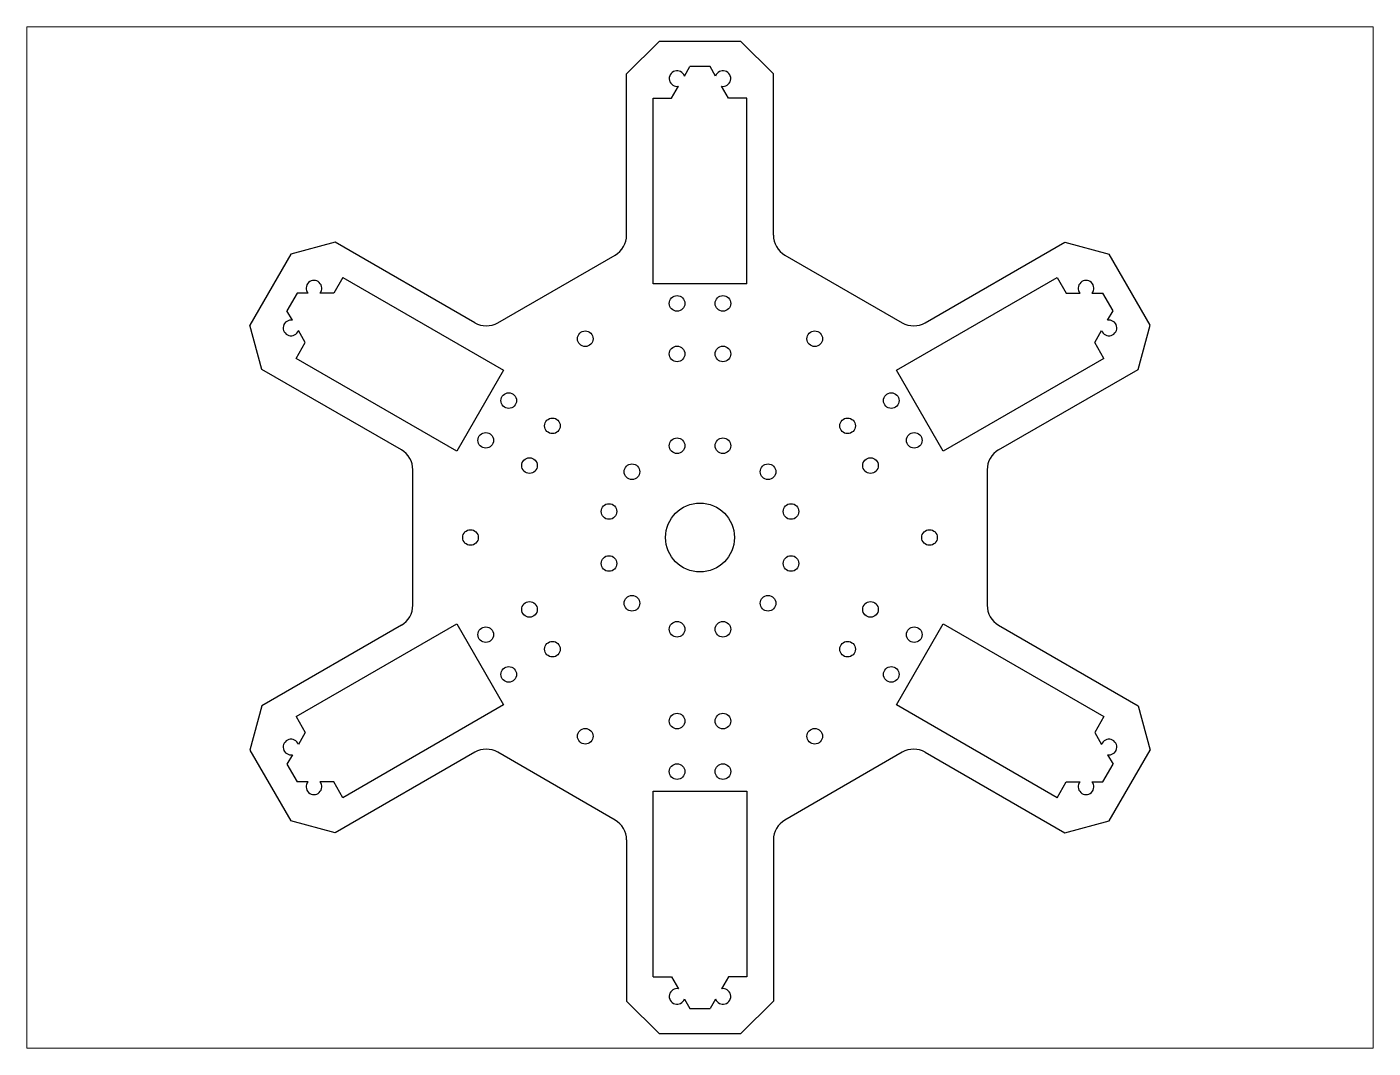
# Paper-space layout '布局1' of a CAD drawing. Header units: millimetres. Extents: x 26 to 231, y 20 to 176.
# The model-space entities are those that its viewports show. They can reach past a viewport. Long polylines and large blocks are cut down to what shows.
import ezdxf

# ---------------------------------------------------------------- set-up
doc = ezdxf.new("R2010")
doc.units = ezdxf.units.MM

msp = doc.modelspace()

# ---------------------------------------------------------------- linework, layer by layer
for p, q in [((1499.78, 1333.75), (1506.85, 1340.82)), ((1524.71, 1340.82), (1506.85, 1340.82)), ((1531.78, 1333.75), (1524.71, 1340.82)), ((1512.39, 1333.3), (1513.58, 1335.37)), ((1517.98, 1335.37), (1513.58, 1335.37)), ((1519.17, 1333.3), (1517.98, 1335.37)), ((1499.78, 1298.63), (1499.78, 1333.75)), ((1531.78, 1298.63), (1531.78, 1333.75)), ((1509.58, 1328.45), (1511.1, 1331.08)), ((1521.98, 1328.45), (1520.46, 1331.08)), ((1505.58, 1288.05), (1505.58, 1328.45)), ((1505.58, 1328.45), (1509.58, 1328.45)), ((1525.98, 1328.45), (1521.98, 1328.45)), ((1525.98, 1288.05), (1525.98, 1328.45)), ((1436.31, 1297.1), (1426.65, 1294.51)), ((1466.72, 1279.55), (1436.31, 1297.1)), ((1564.84, 1279.55), (1595.25, 1297.1)), ((1595.25, 1297.1), (1604.91, 1294.51)), ((1426.65, 1294.51), (1417.72, 1279.05)), ((1471.72, 1279.55), (1497.28, 1294.3)), ((1534.28, 1294.3), (1559.84, 1279.55)), ((1613.84, 1279.05), (1604.91, 1294.51)), ((1438, 1289.43), (1436, 1285.97)), ((1438, 1289.43), (1472.99, 1269.23)), ((1525.98, 1288.05), (1505.58, 1288.05)), ((1558.57, 1269.23), (1593.56, 1289.43)), ((1593.56, 1289.43), (1595.56, 1285.97)), ((1428, 1285.97), (1425.8, 1282.15)), ((1430.39, 1285.97), (1428, 1285.97)), ((1436, 1285.97), (1432.96, 1285.97)), ((1595.56, 1285.97), (1598.6, 1285.97)), ((1601.17, 1285.97), (1603.56, 1285.97)), ((1605.76, 1282.15), (1603.56, 1285.97)), ((1427, 1280.09), (1425.8, 1282.15)), ((1604.56, 1280.09), (1605.76, 1282.15)), ((1420.31, 1269.39), (1417.72, 1279.05)), ((1611.25, 1269.39), (1613.84, 1279.05)), ((1429.8, 1275.23), (1428.28, 1277.86)), ((1601.76, 1275.23), (1603.28, 1277.86)), ((1427.8, 1271.76), (1429.8, 1275.23)), ((1603.76, 1271.76), (1601.76, 1275.23)), ((1462.79, 1251.56), (1427.8, 1271.76)), ((1603.76, 1271.76), (1568.77, 1251.56)), ((1450.72, 1251.83), (1420.31, 1269.39)), ((1472.99, 1269.23), (1462.79, 1251.56)), ((1568.77, 1251.56), (1558.57, 1269.23)), ((1580.84, 1251.83), (1611.25, 1269.39)), ((1453.22, 1217.99), (1453.22, 1247.5)), ((1578.34, 1247.5), (1578.34, 1217.99)), ((1450.72, 1213.66), (1420.31, 1196.1)), ((1427.8, 1193.73), (1462.79, 1213.93)), ((1462.79, 1213.93), (1472.99, 1196.26)), ((1558.57, 1196.26), (1568.77, 1213.93)), ((1568.77, 1213.93), (1603.76, 1193.73)), ((1580.84, 1213.66), (1611.25, 1196.1)), ((1420.31, 1196.1), (1417.72, 1186.44)), ((1427.8, 1193.73), (1429.8, 1190.27)), ((1472.99, 1196.26), (1438, 1176.06)), ((1593.56, 1176.06), (1558.57, 1196.26)), ((1603.76, 1193.73), (1601.76, 1190.27)), ((1611.25, 1196.1), (1613.84, 1186.44)), ((1429.8, 1190.27), (1428.28, 1187.64)), ((1601.76, 1190.27), (1603.28, 1187.64)), ((1417.72, 1186.44), (1426.65, 1170.98)), ((1427, 1185.41), (1425.8, 1183.34)), ((1466.72, 1185.95), (1436.31, 1168.39)), ((1497.28, 1171.19), (1471.72, 1185.95)), ((1559.84, 1185.95), (1534.28, 1171.19)), ((1564.84, 1185.95), (1595.25, 1168.39)), ((1604.56, 1185.41), (1605.76, 1183.34)), ((1604.91, 1170.98), (1613.84, 1186.44)), ((1425.8, 1183.34), (1428, 1179.53)), ((1603.56, 1179.53), (1605.76, 1183.34)), ((1430.39, 1179.53), (1428, 1179.53)), ((1436, 1179.53), (1432.96, 1179.53)), ((1438, 1176.06), (1436, 1179.53)), ((1593.56, 1176.06), (1595.56, 1179.53)), ((1595.56, 1179.53), (1598.6, 1179.53)), ((1601.17, 1179.53), (1603.56, 1179.53)), ((1505.58, 1137.05), (1505.58, 1177.45)), ((1505.58, 1177.45), (1525.98, 1177.45)), ((1525.98, 1177.45), (1525.98, 1137.05)), ((1436.31, 1168.39), (1426.65, 1170.98)), ((1595.25, 1168.39), (1604.91, 1170.98)), ((1499.78, 1166.86), (1499.78, 1131.75)), ((1531.78, 1166.86), (1531.78, 1131.75)), ((1505.58, 1137.05), (1509.58, 1137.05)), ((1509.58, 1137.05), (1511.1, 1134.42)), ((1521.98, 1137.05), (1520.46, 1134.42)), ((1525.98, 1137.05), (1521.98, 1137.05)), ((1512.39, 1132.19), (1513.58, 1130.12)), ((1519.17, 1132.19), (1517.98, 1130.12)), ((1499.78, 1131.75), (1506.85, 1124.67)), ((1513.58, 1130.12), (1517.98, 1130.12)), ((1531.78, 1131.75), (1524.71, 1124.67)), ((1506.85, 1124.67), (1524.71, 1124.67))]:
    msp.add_line(p, q)
for centre, radius in [((1510.78, 1283.75), 1.7), ((1520.78, 1283.75), 1.7), ((1490.78, 1276.05), 1.7), ((1540.78, 1276.05), 1.7), ((1510.78, 1272.75), 1.7), ((1520.78, 1272.75), 1.7), ((1474.11, 1262.58), 1.7), ((1557.45, 1262.58), 1.7), ((1483.64, 1257.08), 1.7), ((1547.92, 1257.08), 1.7), ((1469.11, 1253.92), 1.7), ((1562.45, 1253.92), 1.7), ((1510.78, 1252.75), 1.7), ((1520.78, 1252.75), 1.7), ((1478.64, 1248.42), 1.7), ((1552.92, 1248.42), 1.7), ((1500.96, 1247.08), 1.7), ((1530.6, 1247.08), 1.7), ((1495.96, 1238.42), 1.7), ((1515.78, 1232.75), 7.5), ((1535.6, 1238.42), 1.7), ((1465.78, 1232.75), 1.7), ((1565.78, 1232.75), 1.7), ((1495.96, 1227.08), 1.7), ((1535.6, 1227.08), 1.7), ((1500.96, 1218.42), 1.7), ((1530.6, 1218.42), 1.7), ((1478.64, 1217.08), 1.7), ((1552.92, 1217.08), 1.7), ((1510.78, 1212.75), 1.7), ((1520.78, 1212.75), 1.7), ((1469.11, 1211.58), 1.7), ((1562.45, 1211.58), 1.7), ((1483.64, 1208.42), 1.7), ((1547.92, 1208.42), 1.7), ((1474.11, 1202.92), 1.7), ((1557.45, 1202.92), 1.7), ((1510.78, 1192.75), 1.7), ((1520.78, 1192.75), 1.7), ((1490.78, 1189.44), 1.7), ((1540.78, 1189.44), 1.7), ((1510.78, 1181.75), 1.7), ((1520.78, 1181.75), 1.7)]:
    msp.add_circle(centre, radius)
for centre, radius, start, end in [((1510.78, 1332.75), 1.7, 19.202, 280.798), ((1520.78, 1332.75), 1.7, 259.202, 160.798), ((1494.78, 1298.63), 5, 300, 0), ((1536.78, 1298.63), 5, 180, 240), ((1431.68, 1287.08), 1.7, 319.202, 220.798), ((1599.88, 1287.08), 1.7, 319.202, 220.798), ((1426.68, 1278.42), 1.7, 79.202, 340.798), ((1469.22, 1283.88), 5, 240, 300), ((1562.34, 1283.88), 5, 240, 300), ((1604.88, 1278.42), 1.7, 199.202, 100.798), ((1448.22, 1247.5), 5, 360, 60), ((1583.34, 1247.5), 5, 120, 180), ((1448.22, 1217.99), 5, 300, 360), ((1583.34, 1217.99), 5, 180, 240), ((1426.68, 1187.08), 1.7, 19.202, 280.798), ((1604.88, 1187.08), 1.7, 259.202, 160.798), ((1469.22, 1181.62), 5, 60, 120), ((1562.34, 1181.62), 5, 60, 120), ((1431.68, 1178.42), 1.7, 139.202, 40.798), ((1599.88, 1178.42), 1.7, 139.202, 40.798), ((1494.78, 1166.86), 5, 0, 60), ((1536.78, 1166.86), 5, 120, 180), ((1510.78, 1132.75), 1.7, 79.202, 340.798), ((1520.78, 1132.75), 1.7, 199.202, 100.798)]:
    msp.add_arc(centre, radius, start, end)

psp = doc.layouts.new('布局1')

# ---------------------------------------------------------------- viewports
at = {"layer": '0'}
psp.add_viewport(center=(128.5, 97.5), size=(205.6, 156), view_center_point=(1515.78, 1232.75), view_height=222.5095, dxfattribs=at)

doc.saveas('drawing.dxf')
